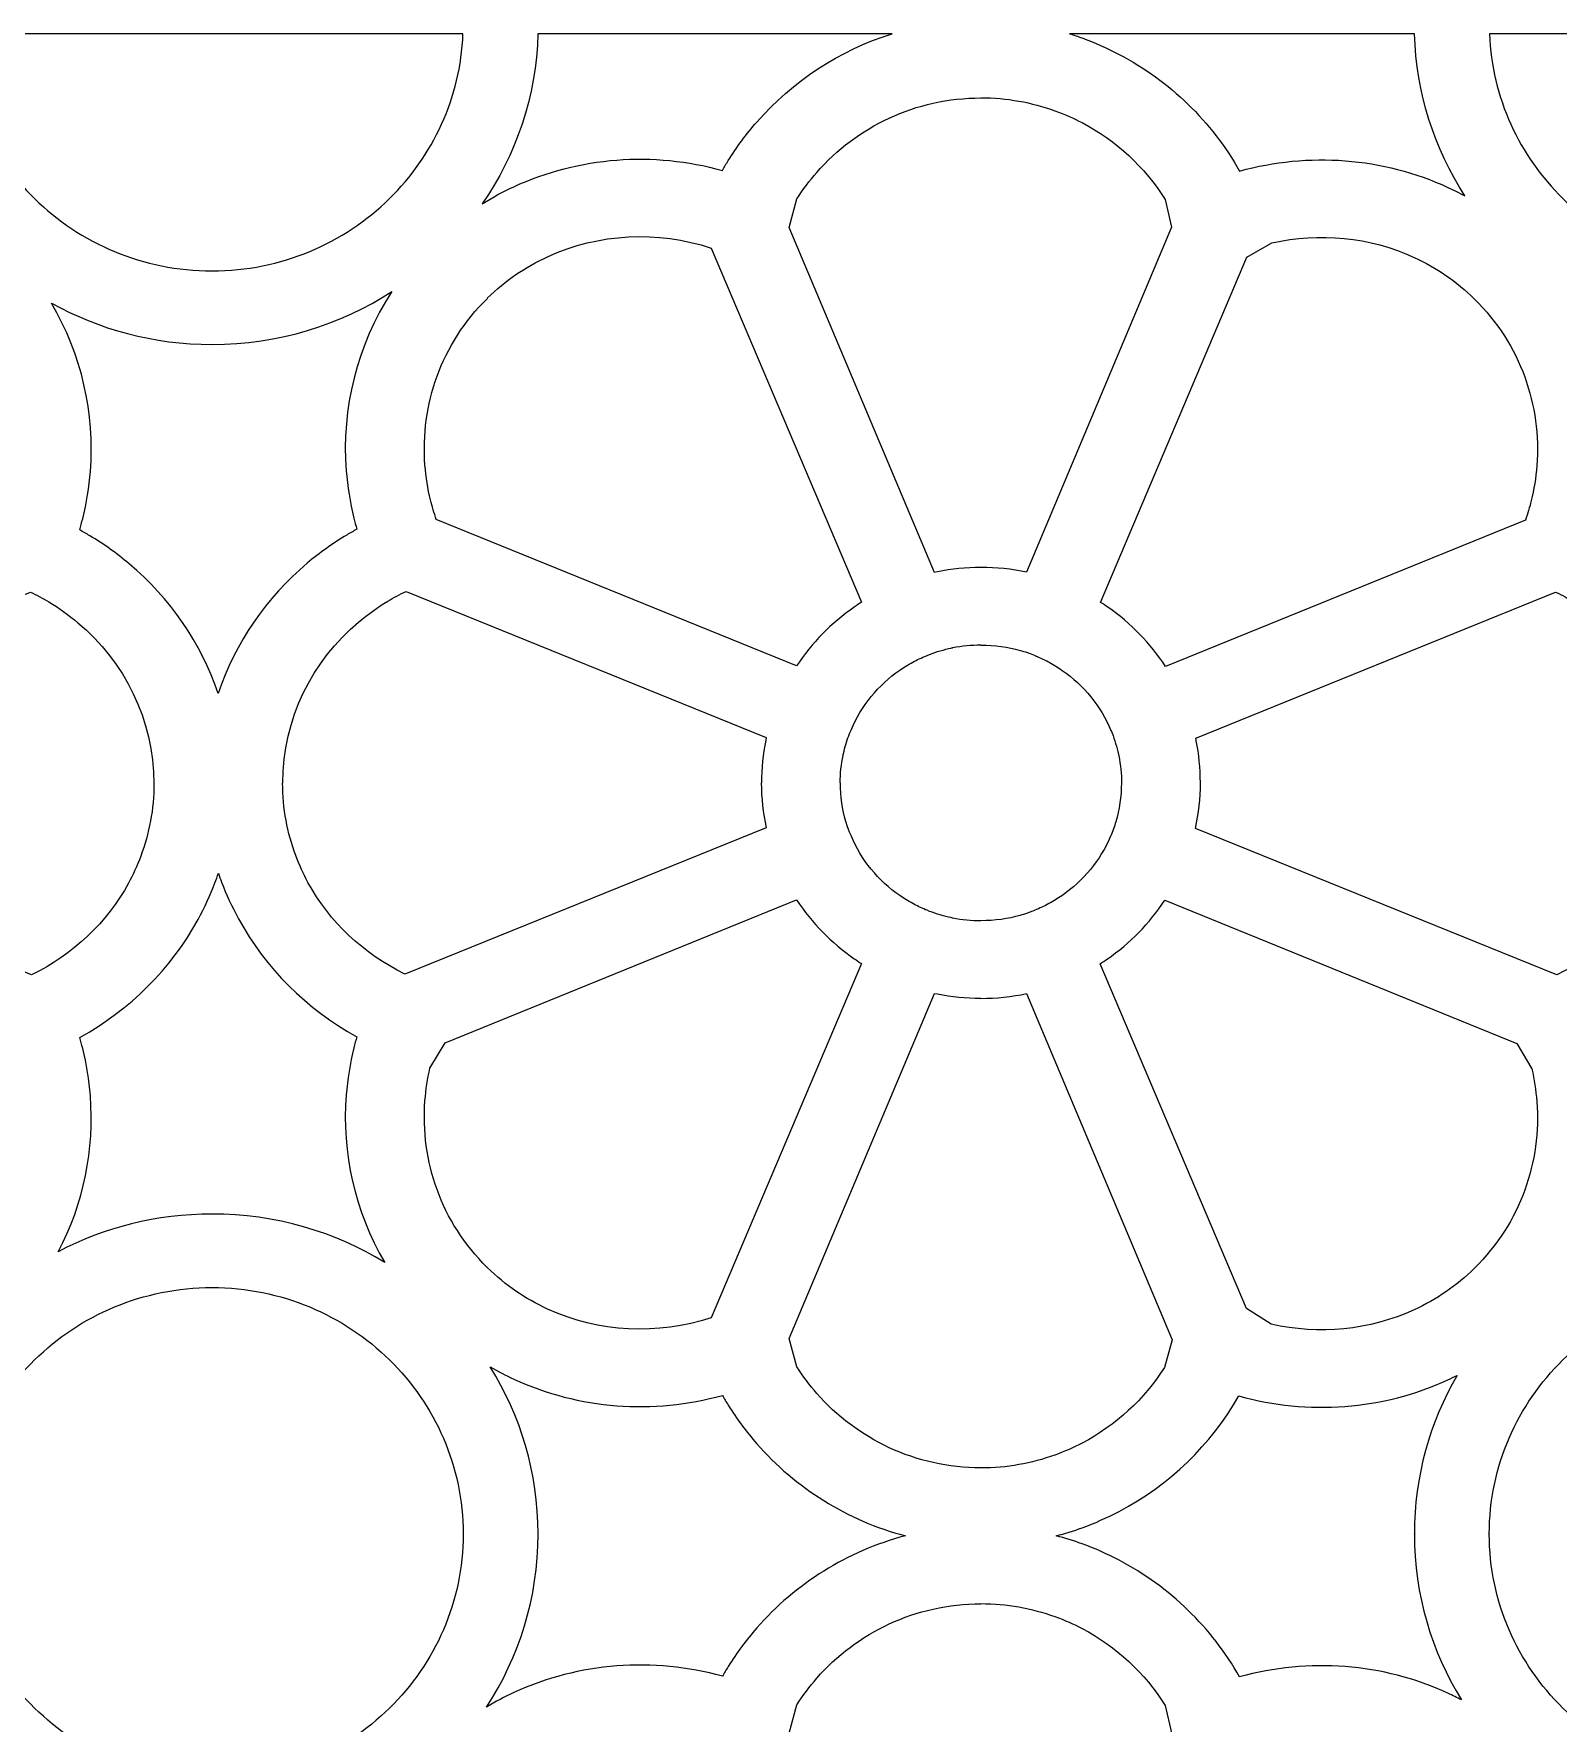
# Model space of a CAD drawing. Header units: millimetres. Extents: x -1200 to 1200, y -590 to 590.
# Drawn here: x -847 to -448, y 147.9 to 590 of the extents above; entities that cross this region are included whole.
import ezdxf

# ---------------------------------------------------------------- set-up
doc = ezdxf.new("R2010")
doc.units = ezdxf.units.MM
doc.header["$MEASUREMENT"] = 0
doc.layers.add('Layer 1', color=7, linetype='Continuous')

msp = doc.modelspace()

# ---------------------------------------------------------------- linework, layer by layer
at = {"layer": 'Layer 1', "color": 250, "lineweight": 20}
for points, knots in [([(-865.9949, 589.9734), (-865.9949, 589.9734), (-734.6438, 589.9734), (-734.6438, 589.9734), (-735.2824, 573.1714), (-742.5096, 557.9916), (-753.874, 546.8417), (-765.7841, 535.1566), (-782.2073, 527.9271), (-800.3162, 527.9267), (-800.3162, 527.9267), (-800.3162, 527.9644), (-800.3162, 527.9644), (-800.3162, 527.9644), (-800.3186, 527.9644), (-800.3186, 527.9644), (-800.3186, 527.9644), (-800.3239, 527.9644), (-800.3239, 527.9644), (-800.3239, 527.9644), (-800.3239, 527.9267), (-800.3239, 527.9267), (-818.4307, 527.9277), (-834.8522, 535.1566), (-846.7613, 546.8404), (-858.1263, 557.9899), (-865.3563, 573.1707), (-865.9949, 589.9734)], [0, 0, 0, 0, 0.11111111, 0.11111111, 0.11111111, 0.22222222, 0.22222222, 0.22222222, 0.33333333, 0.33333333, 0.33333333, 0.44444444, 0.44444444, 0.44444444, 0.55555556, 0.55555556, 0.55555556, 0.66666667, 0.66666667, 0.66666667, 0.77777778, 0.77777778, 0.77777778, 0.88888889, 0.88888889, 0.88888889, 1, 1, 1, 1]), ([(-715.023, 589.9734), (-715.023, 589.9734), (-622.3516, 589.9734), (-622.3516, 589.9734), (-636.2086, 585.6434), (-648.4023, 577.5489), (-657.7329, 566.8897), (-660.4938, 563.7365), (-663.0035, 560.3554), (-665.229, 556.7807), (-665.7543, 555.9368), (-666.2638, 555.0841), (-666.756, 554.2242), (-684.8181, 559.2512), (-704.2767, 557.8435), (-721.3417, 549.9651), (-724.1297, 548.6779), (-726.883, 547.1914), (-729.5873, 545.5086), (-720.8018, 558.2534), (-715.4998, 573.5139), (-715.023, 589.9734)], [0, 0, 0, 0, 0.14285714, 0.14285714, 0.14285714, 0.28571429, 0.28571429, 0.28571429, 0.42857143, 0.42857143, 0.42857143, 0.57142857, 0.57142857, 0.57142857, 0.71428571, 0.71428571, 0.71428571, 0.85714286, 0.85714286, 0.85714286, 1, 1, 1, 1]), ([(-575.8699, 589.9734), (-575.8699, 589.9734), (-485.6137, 589.9734), (-485.6137, 589.9734), (-485.1617, 574.3799), (-480.3766, 559.8623), (-472.4033, 547.5404), (-473.8758, 548.3439), (-475.3613, 549.0915), (-476.8554, 549.7814), (-493.8998, 557.6508), (-513.3354, 559.064), (-531.38, 554.0576), (-538.7077, 566.994), (-549.6748, 577.6272), (-562.903, 584.5762), (-566.1259, 586.2696), (-569.3765, 587.7133), (-572.6298, 588.887), (-573.6981, 589.2723), (-574.7789, 589.6343), (-575.8699, 589.9734)], [0, 0, 0, 0, 0.14285714, 0.14285714, 0.14285714, 0.28571429, 0.28571429, 0.28571429, 0.42857143, 0.42857143, 0.42857143, 0.57142857, 0.57142857, 0.57142857, 0.71428571, 0.71428571, 0.71428571, 0.85714286, 0.85714286, 0.85714286, 1, 1, 1, 1]), ([(-465.9936, 589.9734), (-465.9936, 589.9734), (-334.6425, 589.9734), (-334.6425, 589.9734), (-335.2811, 573.1714), (-342.5083, 557.9916), (-353.8726, 546.8417), (-365.7828, 535.1566), (-382.2061, 527.9271), (-400.3149, 527.9267), (-400.3149, 527.9267), (-400.3149, 527.9644), (-400.3149, 527.9644), (-400.3149, 527.9644), (-400.3174, 527.9644), (-400.3174, 527.9644), (-400.3174, 527.9644), (-400.3226, 527.9644), (-400.3226, 527.9644), (-400.3226, 527.9644), (-400.3226, 527.9267), (-400.3226, 527.9267), (-418.4293, 527.9277), (-434.8508, 535.1566), (-446.76, 546.8404), (-458.125, 557.9899), (-465.3551, 573.1707), (-465.9936, 589.9734)], [0, 0, 0, 0, 0.11111111, 0.11111111, 0.11111111, 0.22222222, 0.22222222, 0.22222222, 0.33333333, 0.33333333, 0.33333333, 0.44444444, 0.44444444, 0.44444444, 0.55555556, 0.55555556, 0.55555556, 0.66666667, 0.66666667, 0.66666667, 0.77777778, 0.77777778, 0.77777778, 0.88888889, 0.88888889, 0.88888889, 1, 1, 1, 1]), ([(-549.1739, 539.3969), (-549.1739, 539.3969), (-550.855, 546.6145), (-550.855, 546.6145), (-556.201, 555.0848), (-563.7117, 562.0475), (-572.6089, 566.7213), (-574.7995, 567.8721), (-577.183, 568.9164), (-579.7475, 569.8416), (-585.828, 572.0343), (-592.3433, 573.2313), (-599.0879, 573.2316), (-599.0879, 573.2316), (-599.0879, 573.1919), (-599.0879, 573.1919), (-599.0879, 573.1919), (-599.0942, 573.1919), (-599.0942, 573.1919), (-616.231, 573.1919), (-631.5958, 565.6496), (-642.0414, 553.7168), (-643.9488, 551.5381), (-645.6944, 549.213), (-647.2573, 546.7637), (-647.2573, 546.7637), (-649.2847, 539.3042), (-649.2847, 539.3042), (-649.2847, 539.3042), (-611.2115, 449.0599), (-611.2115, 449.0599), (-611.2115, 449.0599), (-610.4676, 449.2074), (-610.4676, 449.2074), (-606.7933, 449.9338), (-602.9951, 450.3164), (-599.1099, 450.3174), (-599.1099, 450.3174), (-599.1099, 450.3567), (-599.1099, 450.3567), (-599.1099, 450.3567), (-599.0987, 450.3567), (-599.0987, 450.3567), (-595.0415, 450.3567), (-591.0355, 449.9205), (-587.1286, 449.0958), (-587.1286, 449.0958), (-549.1739, 539.3969), (-549.1739, 539.3969)], [0, 0, 0, 0, 0.0625, 0.0625, 0.0625, 0.125, 0.125, 0.125, 0.1875, 0.1875, 0.1875, 0.25, 0.25, 0.25, 0.3125, 0.3125, 0.3125, 0.375, 0.375, 0.375, 0.4375, 0.4375, 0.4375, 0.5, 0.5, 0.5, 0.5625, 0.5625, 0.5625, 0.625, 0.625, 0.625, 0.6875, 0.6875, 0.6875, 0.75, 0.75, 0.75, 0.8125, 0.8125, 0.8125, 0.875, 0.875, 0.875, 0.9375, 0.9375, 0.9375, 1, 1, 1, 1]), ([(-741.6311, 462.8973), (-741.6311, 462.8973), (-647.3501, 424.5537), (-647.3501, 424.5537), (-643.3647, 430.5754), (-638.2238, 435.8172), (-632.2308, 439.9788), (-631.6066, 440.4127), (-630.9871, 440.8274), (-630.3687, 441.225), (-630.3687, 441.225), (-669.6672, 533.8995), (-669.6672, 533.8995), (-683.7202, 538.5572), (-699.1407, 537.813), (-712.5255, 531.6339), (-715.4489, 530.2837), (-718.2202, 528.7206), (-720.7994, 526.9478), (-723.381, 525.1732), (-725.8865, 523.1116), (-728.2854, 520.7611), (-728.2854, 520.7611), (-728.2651, 520.7413), (-728.2651, 520.7413), (-728.2651, 520.7413), (-728.2749, 520.732), (-728.2749, 520.732), (-740.3814, 508.855), (-745.8038, 492.8513), (-744.5897, 477.1408), (-744.3466, 473.9928), (-743.8649, 470.9395), (-743.1457, 468.0187), (-742.7203, 466.2886), (-742.2159, 464.5791), (-741.6311, 462.8973)], [0, 0, 0, 0, 0.08333333, 0.08333333, 0.08333333, 0.16666667, 0.16666667, 0.16666667, 0.25, 0.25, 0.25, 0.33333333, 0.33333333, 0.33333333, 0.41666667, 0.41666667, 0.41666667, 0.5, 0.5, 0.5, 0.58333333, 0.58333333, 0.58333333, 0.66666667, 0.66666667, 0.66666667, 0.75, 0.75, 0.75, 0.83333333, 0.83333333, 0.83333333, 0.91666667, 0.91666667, 0.91666667, 1, 1, 1, 1]), ([(-550.7584, 424.4062), (-550.7584, 424.4062), (-456.5685, 462.7122), (-456.5685, 462.7122), (-455.9836, 464.394), (-455.4772, 466.1045), (-455.0513, 467.8349), (-454.3321, 470.7558), (-453.8505, 473.8087), (-453.6074, 476.9571), (-452.3933, 492.6675), (-457.8156, 508.6713), (-469.9222, 520.5483), (-469.9222, 520.5483), (-469.932, 520.5575), (-469.932, 520.5575), (-469.932, 520.5575), (-469.9117, 520.5774), (-469.9117, 520.5774), (-472.3105, 522.9281), (-474.8158, 524.9898), (-477.3977, 526.764), (-479.9765, 528.5372), (-482.7482, 530.1002), (-485.6716, 531.4498), (-497.3163, 536.8261), (-510.5037, 538.0877), (-522.99, 535.2576), (-522.99, 535.2576), (-529.4576, 531.5264), (-529.4576, 531.5264), (-529.4576, 531.5264), (-567.7603, 441.2007), (-567.7603, 441.2007), (-567.1091, 440.7846), (-566.4695, 440.3593), (-565.8445, 439.923), (-559.8659, 435.7525), (-554.7365, 430.4792), (-550.7584, 424.4062)], [0, 0, 0, 0, 0.07692308, 0.07692308, 0.07692308, 0.15384615, 0.15384615, 0.15384615, 0.23076923, 0.23076923, 0.23076923, 0.30769231, 0.30769231, 0.30769231, 0.38461538, 0.38461538, 0.38461538, 0.46153846, 0.46153846, 0.46153846, 0.53846154, 0.53846154, 0.53846154, 0.61538462, 0.61538462, 0.61538462, 0.69230769, 0.69230769, 0.69230769, 0.76923077, 0.76923077, 0.76923077, 0.84615385, 0.84615385, 0.84615385, 0.92307692, 0.92307692, 0.92307692, 1, 1, 1, 1]), ([(-842.3786, 519.5211), (-834.3914, 506.0533), (-830.9958, 490.6456), (-832.1697, 475.4491), (-832.4843, 471.3796), (-833.1547, 467.2392), (-834.1801, 463.0732), (-834.42, 462.0983), (-834.6809, 461.1248), (-834.9613, 460.1551), (-834.0667, 459.6634), (-833.1791, 459.1552), (-832.3013, 458.6293), (-828.6576, 456.4458), (-825.2115, 453.9835), (-821.9975, 451.2751), (-811.3391, 442.294), (-803.1942, 430.6079), (-798.7223, 417.331), (-794.2637, 430.6832), (-786.0951, 442.436), (-775.3875, 451.4586), (-772.1732, 454.1672), (-768.7274, 456.6296), (-765.0838, 458.8127), (-764.2059, 459.3386), (-763.3197, 459.8464), (-762.4251, 460.3381), (-762.7055, 461.3085), (-762.9654, 462.282), (-763.2053, 463.2572), (-764.2307, 467.4233), (-764.901, 471.5633), (-765.2156, 475.6329), (-766.4729, 491.9076), (-762.4882, 508.4246), (-753.2364, 522.5412), (-766.7216, 513.7872), (-782.9052, 508.6884), (-800.3162, 508.688), (-800.3162, 508.688), (-800.3162, 508.6504), (-800.3162, 508.6504), (-800.3162, 508.6504), (-800.3186, 508.6504), (-800.3186, 508.6504), (-800.3186, 508.6504), (-800.3239, 508.6504), (-800.3239, 508.6504), (-800.3239, 508.6504), (-800.3239, 508.688), (-800.3239, 508.688), (-815.623, 508.6891), (-829.9728, 512.6262), (-842.3786, 519.5211)], [0, 0, 0, 0, 0.05555556, 0.05555556, 0.05555556, 0.11111111, 0.11111111, 0.11111111, 0.16666667, 0.16666667, 0.16666667, 0.22222222, 0.22222222, 0.22222222, 0.27777778, 0.27777778, 0.27777778, 0.33333333, 0.33333333, 0.33333333, 0.38888889, 0.38888889, 0.38888889, 0.44444444, 0.44444444, 0.44444444, 0.5, 0.5, 0.5, 0.55555556, 0.55555556, 0.55555556, 0.61111111, 0.61111111, 0.61111111, 0.66666667, 0.66666667, 0.66666667, 0.72222222, 0.72222222, 0.72222222, 0.77777778, 0.77777778, 0.77777778, 0.83333333, 0.83333333, 0.83333333, 0.88888889, 0.88888889, 0.88888889, 0.94444444, 0.94444444, 0.94444444, 1, 1, 1, 1]), ([(-847.8606, 443.9022), (-847.8606, 443.9022), (-942.0666, 405.6452), (-942.0666, 405.6452), (-941.9903, 405.316), (-941.9414, 405.1063), (-941.9229, 405.0142), (-941.9229, 405.0142), (-941.9229, 404.9745), (-941.9229, 404.9745), (-941.2236, 401.5274), (-940.8553, 397.8531), (-940.8543, 393.981), (-940.8543, 393.981), (-940.8142, 393.981), (-940.8142, 393.981), (-940.8142, 393.981), (-940.8142, 393.9701), (-940.8142, 393.9701), (-940.8142, 389.9091), (-941.2697, 385.9141), (-942.1315, 382.0342), (-942.1315, 382.0342), (-847.5345, 343.7621), (-847.5345, 343.7621), (-836.6957, 349.017), (-827.8021, 357.439), (-822.1694, 367.7595), (-820.9969, 369.9087), (-819.9321, 372.2471), (-818.9894, 374.7632), (-816.7537, 380.7284), (-815.5341, 387.121), (-815.5338, 393.7384), (-815.5338, 393.7384), (-815.5739, 393.7384), (-815.5739, 393.7384), (-815.5739, 393.7384), (-815.5739, 393.7442), (-815.5739, 393.7442), (-815.5739, 410.5572), (-823.2622, 425.6315), (-835.4245, 435.8798), (-837.807, 437.8877), (-840.3603, 439.7122), (-843.0591, 441.3294), (-844.5964, 442.2508), (-846.1994, 443.1087), (-847.8606, 443.9022)], [0, 0, 0, 0, 0.0625, 0.0625, 0.0625, 0.125, 0.125, 0.125, 0.1875, 0.1875, 0.1875, 0.25, 0.25, 0.25, 0.3125, 0.3125, 0.3125, 0.375, 0.375, 0.375, 0.4375, 0.4375, 0.4375, 0.5, 0.5, 0.5, 0.5625, 0.5625, 0.5625, 0.625, 0.625, 0.625, 0.6875, 0.6875, 0.6875, 0.75, 0.75, 0.75, 0.8125, 0.8125, 0.8125, 0.875, 0.875, 0.875, 0.9375, 0.9375, 0.9375, 1, 1, 1, 1]), ([(-655.2602, 405.8046), (-655.2602, 405.8046), (-749.5255, 444.086), (-749.5255, 444.086), (-751.187, 443.2925), (-752.7882, 442.4343), (-754.3259, 441.5131), (-757.0247, 439.8956), (-759.5785, 438.0712), (-761.9605, 436.0632), (-774.1232, 425.815), (-781.8115, 410.741), (-781.8115, 393.9283), (-781.8115, 393.9283), (-781.8115, 393.9218), (-781.8115, 393.9218), (-781.8115, 393.9218), (-781.8516, 393.9218), (-781.8516, 393.9218), (-781.8512, 387.3051), (-780.6316, 380.9122), (-778.396, 374.9473), (-777.4533, 372.4309), (-776.3885, 370.0928), (-775.2159, 367.9436), (-769.5836, 357.6227), (-760.6907, 349.2003), (-749.8512, 343.9452), (-749.8512, 343.9452), (-655.2828, 382.2053), (-655.2828, 382.2053), (-656.1265, 386.0442), (-656.5712, 389.9823), (-656.5712, 393.9701), (-656.5712, 393.9701), (-656.5712, 393.981), (-656.5712, 393.981), (-656.5712, 393.981), (-656.5311, 393.981), (-656.5311, 393.981), (-656.53, 397.7819), (-656.1419, 401.5011), (-655.4045, 405.0995), (-655.4045, 405.0995), (-655.2602, 405.8046), (-655.2602, 405.8046)], [0, 0, 0, 0, 0.06666667, 0.06666667, 0.06666667, 0.13333333, 0.13333333, 0.13333333, 0.2, 0.2, 0.2, 0.26666667, 0.26666667, 0.26666667, 0.33333333, 0.33333333, 0.33333333, 0.4, 0.4, 0.4, 0.46666667, 0.46666667, 0.46666667, 0.53333333, 0.53333333, 0.53333333, 0.6, 0.6, 0.6, 0.66666667, 0.66666667, 0.66666667, 0.73333333, 0.73333333, 0.73333333, 0.8, 0.8, 0.8, 0.86666667, 0.86666667, 0.86666667, 0.93333333, 0.93333333, 0.93333333, 1, 1, 1, 1]), ([(-448.6723, 443.9022), (-448.6723, 443.9022), (-542.8783, 405.6452), (-542.8783, 405.6452), (-542.8019, 405.316), (-542.7531, 405.1063), (-542.7346, 405.0142), (-542.7346, 405.0142), (-542.7346, 404.9745), (-542.7346, 404.9745), (-542.0354, 401.5274), (-541.667, 397.8531), (-541.666, 393.981), (-541.666, 393.981), (-541.6259, 393.981), (-541.6259, 393.981), (-541.6259, 393.981), (-541.6259, 393.9701), (-541.6259, 393.9701), (-541.6259, 389.9091), (-542.0814, 385.9141), (-542.9432, 382.0342), (-542.9432, 382.0342), (-448.3462, 343.7621), (-448.3462, 343.7621), (-437.5075, 349.017), (-428.6138, 357.439), (-422.9812, 367.7595), (-421.8086, 369.9087), (-420.7438, 372.2471), (-419.8011, 374.7632), (-417.5655, 380.7284), (-416.3458, 387.121), (-416.3455, 393.7384), (-416.3455, 393.7384), (-416.3856, 393.7384), (-416.3856, 393.7384), (-416.3856, 393.7384), (-416.3856, 393.7442), (-416.3856, 393.7442), (-416.3856, 410.5572), (-424.0738, 425.6315), (-436.2362, 435.8798), (-438.6186, 437.8877), (-441.172, 439.7122), (-443.8708, 441.3294), (-445.4081, 442.2508), (-447.0111, 443.1087), (-448.6723, 443.9022)], [0, 0, 0, 0, 0.0625, 0.0625, 0.0625, 0.125, 0.125, 0.125, 0.1875, 0.1875, 0.1875, 0.25, 0.25, 0.25, 0.3125, 0.3125, 0.3125, 0.375, 0.375, 0.375, 0.4375, 0.4375, 0.4375, 0.5, 0.5, 0.5, 0.5625, 0.5625, 0.5625, 0.625, 0.625, 0.625, 0.6875, 0.6875, 0.6875, 0.75, 0.75, 0.75, 0.8125, 0.8125, 0.8125, 0.875, 0.875, 0.875, 0.9375, 0.9375, 0.9375, 1, 1, 1, 1]), ([(-633.8268, 382.0089), (-633.7159, 381.6981), (-633.6026, 381.3936), (-633.4871, 381.0959), (-633.4871, 381.0959), (-633.0944, 380.1669), (-633.0944, 380.1669), (-630.4008, 373.7941), (-625.9439, 368.3586), (-620.3402, 364.467), (-619.3316, 363.7666), (-618.1827, 363.0648), (-616.8996, 362.3664), (-615.8962, 361.8203), (-614.793, 361.2919), (-613.5918, 360.7889), (-613.5918, 360.7889), (-613.5539, 360.7736), (-613.5539, 360.7736), (-613.5539, 360.7736), (-613.512, 360.7564), (-613.512, 360.7564), (-613.512, 360.7564), (-613.1918, 360.626), (-613.1918, 360.626), (-611.397, 359.8948), (-609.5165, 359.2967), (-607.5658, 358.8467), (-606.6022, 358.6243), (-606.6248, 358.612), (-606.4232, 358.5723), (-604.0628, 358.1056), (-601.6165, 357.8596), (-599.1099, 357.8592), (-599.1099, 357.8592), (-599.1099, 357.8989), (-599.1099, 357.8989), (-599.1099, 357.8989), (-599.0987, 357.8989), (-599.0987, 357.8989), (-595.4391, 357.8989), (-591.9897, 358.3865), (-588.8089, 359.2936), (-588.2488, 359.4534), (-587.62, 359.6536), (-586.9242, 359.8924), (-586.4199, 360.0659), (-585.9343, 360.2442), (-585.4663, 360.4262), (-585.4663, 360.4262), (-585.0736, 360.5915), (-585.0736, 360.5915), (-585.0736, 360.5915), (-585.0683, 360.5936), (-585.0683, 360.5936), (-585.0683, 360.5936), (-584.9878, 360.6332), (-584.9878, 360.6332), (-583.7441, 361.1407), (-582.5227, 361.7203), (-581.331, 362.3661), (-580.1646, 362.9977), (-579.0312, 363.695), (-577.9367, 364.4516), (-572.3121, 368.3402), (-567.852, 373.726), (-565.1679, 380.0098), (-565.1679, 380.0098), (-565.1302, 380.0974), (-565.1302, 380.0974), (-565.1302, 380.0974), (-565.1313, 380.0978), (-565.1313, 380.0978), (-564.8767, 380.6972), (-564.6385, 381.3022), (-564.4191, 381.9103), (-564.1634, 382.6183), (-563.9534, 383.2438), (-563.7927, 383.781), (-562.843, 386.9516), (-562.3324, 390.3686), (-562.3324, 393.9701), (-562.3324, 393.9701), (-562.3324, 393.981), (-562.3324, 393.981), (-562.3324, 393.981), (-562.2919, 393.981), (-562.2919, 393.981), (-562.2922, 396.29), (-562.5469, 398.6565), (-563.0299, 401.048), (-563.0299, 401.048), (-563.0373, 401.0463), (-563.0373, 401.0463), (-563.0373, 401.0463), (-563.2685, 402.1906), (-563.2685, 402.1906), (-563.7212, 404.1026), (-564.3127, 405.9217), (-565.028, 407.6343), (-565.028, 407.6343), (-565.0552, 407.7), (-565.0552, 407.7), (-567.7181, 414.0426), (-572.1785, 419.4843), (-577.8157, 423.4173), (-578.9349, 424.1982), (-580.0726, 424.9061), (-581.2218, 425.534), (-582.244, 426.0925), (-583.4689, 426.6673), (-584.8947, 427.2538), (-584.8947, 427.2538), (-584.8856, 427.2744), (-584.8856, 427.2744), (-584.8856, 427.2744), (-586.2117, 427.7945), (-586.2117, 427.7945), (-586.4453, 427.88), (-586.6821, 427.9649), (-586.9238, 428.048), (-587.6196, 428.2869), (-588.2485, 428.4871), (-588.8086, 428.6468), (-591.9897, 429.554), (-595.4391, 430.0415), (-599.0987, 430.0415), (-599.0987, 430.0415), (-599.1099, 430.0415), (-599.1099, 430.0415), (-599.1099, 430.0415), (-599.1099, 430.0813), (-599.1099, 430.0813), (-601.6162, 430.0809), (-604.0621, 429.8349), (-606.4232, 429.3678), (-606.6409, 429.325), (-606.5952, 429.3175), (-607.5658, 429.0937), (-609.5161, 428.6441), (-611.397, 428.0453), (-613.1922, 427.3141), (-613.1922, 427.3141), (-613.3575, 427.2466), (-613.3575, 427.2466), (-614.65, 426.7142), (-615.8316, 426.1551), (-616.9003, 425.5738), (-618.183, 424.8757), (-619.3319, 424.1735), (-620.3406, 423.4731), (-625.9439, 419.5815), (-630.4005, 414.1463), (-633.0944, 407.7732), (-633.0944, 407.7732), (-633.4752, 406.8726), (-633.4752, 406.8726), (-634.0375, 405.4194), (-634.516, 403.8765), (-634.9052, 402.2491), (-635.1347, 401.29), (-635.1413, 401.3355), (-635.1832, 401.1319), (-635.6554, 398.8252), (-635.9048, 396.4334), (-635.9052, 393.981), (-635.9052, 393.981), (-635.8647, 393.981), (-635.8647, 393.981), (-635.8647, 393.981), (-635.8647, 393.9701), (-635.8647, 393.9701), (-635.8647, 390.3758), (-635.3659, 386.9865), (-634.4386, 383.8604), (-634.2757, 383.3108), (-634.0706, 382.6915), (-633.8268, 382.0089)], [0, 0, 0, 0, 0.01694915, 0.01694915, 0.01694915, 0.03389831, 0.03389831, 0.03389831, 0.05084746, 0.05084746, 0.05084746, 0.06779661, 0.06779661, 0.06779661, 0.08474576, 0.08474576, 0.08474576, 0.10169492, 0.10169492, 0.10169492, 0.11864407, 0.11864407, 0.11864407, 0.13559322, 0.13559322, 0.13559322, 0.15254237, 0.15254237, 0.15254237, 0.16949153, 0.16949153, 0.16949153, 0.18644068, 0.18644068, 0.18644068, 0.20338983, 0.20338983, 0.20338983, 0.22033898, 0.22033898, 0.22033898, 0.23728814, 0.23728814, 0.23728814, 0.25423729, 0.25423729, 0.25423729, 0.27118644, 0.27118644, 0.27118644, 0.28813559, 0.28813559, 0.28813559, 0.30508475, 0.30508475, 0.30508475, 0.3220339, 0.3220339, 0.3220339, 0.33898305, 0.33898305, 0.33898305, 0.3559322, 0.3559322, 0.3559322, 0.37288136, 0.37288136, 0.37288136, 0.38983051, 0.38983051, 0.38983051, 0.40677966, 0.40677966, 0.40677966, 0.42372881, 0.42372881, 0.42372881, 0.44067797, 0.44067797, 0.44067797, 0.45762712, 0.45762712, 0.45762712, 0.47457627, 0.47457627, 0.47457627, 0.49152542, 0.49152542, 0.49152542, 0.50847458, 0.50847458, 0.50847458, 0.52542373, 0.52542373, 0.52542373, 0.54237288, 0.54237288, 0.54237288, 0.55932203, 0.55932203, 0.55932203, 0.57627119, 0.57627119, 0.57627119, 0.59322034, 0.59322034, 0.59322034, 0.61016949, 0.61016949, 0.61016949, 0.62711864, 0.62711864, 0.62711864, 0.6440678, 0.6440678, 0.6440678, 0.66101695, 0.66101695, 0.66101695, 0.6779661, 0.6779661, 0.6779661, 0.69491525, 0.69491525, 0.69491525, 0.71186441, 0.71186441, 0.71186441, 0.72881356, 0.72881356, 0.72881356, 0.74576271, 0.74576271, 0.74576271, 0.76271186, 0.76271186, 0.76271186, 0.77966102, 0.77966102, 0.77966102, 0.79661017, 0.79661017, 0.79661017, 0.81355932, 0.81355932, 0.81355932, 0.83050847, 0.83050847, 0.83050847, 0.84745763, 0.84745763, 0.84745763, 0.86440678, 0.86440678, 0.86440678, 0.88135593, 0.88135593, 0.88135593, 0.89830508, 0.89830508, 0.89830508, 0.91525424, 0.91525424, 0.91525424, 0.93220339, 0.93220339, 0.93220339, 0.94915254, 0.94915254, 0.94915254, 0.96610169, 0.96610169, 0.96610169, 0.98305085, 0.98305085, 0.98305085, 1, 1, 1, 1]), ([(-798.6609, 370.3682), (-798.9504, 369.4977), (-799.2566, 368.6355), (-799.5772, 367.78), (-800.7735, 364.5881), (-802.2449, 361.3991), (-803.9709, 358.237), (-811.0304, 345.3005), (-821.8217, 334.5667), (-834.9505, 327.3775), (-834.6743, 326.4204), (-834.4165, 325.4613), (-834.1801, 324.4994), (-833.1547, 320.3334), (-832.4843, 316.1934), (-832.1697, 312.1235), (-831.0893, 298.1383), (-833.8784, 283.9728), (-840.5552, 271.3063), (-828.5743, 277.5904), (-814.8774, 281.1563), (-800.3211, 281.1566), (-800.3211, 281.1566), (-800.3211, 281.1943), (-800.3211, 281.1943), (-800.3211, 281.1943), (-800.3186, 281.1943), (-800.3186, 281.1943), (-800.3186, 281.1943), (-800.3134, 281.1943), (-800.3134, 281.1943), (-800.3134, 281.1943), (-800.3134, 281.1566), (-800.3134, 281.1566), (-783.7126, 281.1556), (-768.2272, 276.5187), (-755.1337, 268.4994), (-763.027, 281.9132), (-766.3805, 297.2199), (-765.2156, 312.3063), (-764.9017, 316.3754), (-764.2311, 320.5155), (-763.206, 324.6822), (-762.9695, 325.6447), (-762.7138, 326.6038), (-762.4376, 327.5616), (-775.5654, 334.7512), (-786.3549, 345.4846), (-793.4144, 358.4204), (-795.1405, 361.5831), (-796.6119, 364.7719), (-797.8082, 367.9641), (-798.106, 368.7593), (-798.39, 369.5604), (-798.6609, 370.3682)], [0, 0, 0, 0, 0.05555556, 0.05555556, 0.05555556, 0.11111111, 0.11111111, 0.11111111, 0.16666667, 0.16666667, 0.16666667, 0.22222222, 0.22222222, 0.22222222, 0.27777778, 0.27777778, 0.27777778, 0.33333333, 0.33333333, 0.33333333, 0.38888889, 0.38888889, 0.38888889, 0.44444444, 0.44444444, 0.44444444, 0.5, 0.5, 0.5, 0.55555556, 0.55555556, 0.55555556, 0.61111111, 0.61111111, 0.61111111, 0.66666667, 0.66666667, 0.66666667, 0.72222222, 0.72222222, 0.72222222, 0.77777778, 0.77777778, 0.77777778, 0.83333333, 0.83333333, 0.83333333, 0.88888889, 0.88888889, 0.88888889, 0.94444444, 0.94444444, 0.94444444, 1, 1, 1, 1]), ([(-739.3431, 325.9736), (-739.3431, 325.9736), (-743.2912, 319.3192), (-743.2912, 319.3192), (-743.9301, 316.5811), (-744.363, 313.7318), (-744.5897, 310.7979), (-745.8048, 295.0645), (-740.3974, 279.0601), (-728.315, 267.2087), (-728.315, 267.2087), (-728.2749, 267.2087), (-728.2749, 267.2087), (-728.2749, 267.2087), (-728.2651, 267.1991), (-728.2651, 267.1991), (-728.2651, 267.1991), (-728.2854, 267.1793), (-728.2854, 267.1793), (-725.8861, 264.8285), (-723.381, 262.7662), (-720.7994, 260.992), (-718.2199, 259.2185), (-715.4489, 257.6551), (-712.5258, 256.3059), (-699.1407, 250.1258), (-683.7191, 249.3822), (-669.6658, 254.0407), (-669.6658, 254.0407), (-630.3687, 346.7134), (-630.3687, 346.7134), (-630.9868, 347.111), (-631.6066, 347.5274), (-632.2305, 347.9613), (-638.2241, 352.1233), (-643.3657, 357.3634), (-647.3511, 363.3857), (-647.3511, 363.3857), (-739.3431, 325.9736), (-739.3431, 325.9736)], [0, 0, 0, 0, 0.07692308, 0.07692308, 0.07692308, 0.15384615, 0.15384615, 0.15384615, 0.23076923, 0.23076923, 0.23076923, 0.30769231, 0.30769231, 0.30769231, 0.38461538, 0.38461538, 0.38461538, 0.46153846, 0.46153846, 0.46153846, 0.53846154, 0.53846154, 0.53846154, 0.61538462, 0.61538462, 0.61538462, 0.69230769, 0.69230769, 0.69230769, 0.76923077, 0.76923077, 0.76923077, 0.84615385, 0.84615385, 0.84615385, 0.92307692, 0.92307692, 0.92307692, 1, 1, 1, 1]), ([(-458.8536, 325.7898), (-458.8536, 325.7898), (-550.9377, 363.2396), (-550.9377, 363.2396), (-554.9381, 357.218), (-560.0737, 351.9953), (-566.0465, 347.8659), (-566.6474, 347.4501), (-567.2588, 347.0446), (-567.8782, 346.6504), (-567.8782, 346.6504), (-529.6132, 256.4137), (-529.6132, 256.4137), (-529.6132, 256.4137), (-523.1296, 252.3441), (-523.1296, 252.3441), (-510.6024, 249.4736), (-497.3596, 250.7263), (-485.6716, 256.1228), (-482.7482, 257.4724), (-479.9765, 259.0355), (-477.3977, 260.8086), (-474.8158, 262.5828), (-472.3105, 264.6444), (-469.9117, 266.9952), (-469.9117, 266.9952), (-469.932, 267.0151), (-469.932, 267.0151), (-469.932, 267.0151), (-469.9222, 267.0243), (-469.9222, 267.0243), (-457.8156, 278.9013), (-452.3933, 294.9047), (-453.6074, 310.6155), (-453.8341, 313.5483), (-454.268, 316.3977), (-454.9073, 319.1348), (-454.9073, 319.1348), (-458.8536, 325.7898), (-458.8536, 325.7898)], [0, 0, 0, 0, 0.07692308, 0.07692308, 0.07692308, 0.15384615, 0.15384615, 0.15384615, 0.23076923, 0.23076923, 0.23076923, 0.30769231, 0.30769231, 0.30769231, 0.38461538, 0.38461538, 0.38461538, 0.46153846, 0.46153846, 0.46153846, 0.53846154, 0.53846154, 0.53846154, 0.61538462, 0.61538462, 0.61538462, 0.69230769, 0.69230769, 0.69230769, 0.76923077, 0.76923077, 0.76923077, 0.84615385, 0.84615385, 0.84615385, 0.92307692, 0.92307692, 0.92307692, 1, 1, 1, 1]), ([(-551.0395, 241.0344), (-551.0395, 241.0344), (-549.0617, 248.2752), (-549.0617, 248.2752), (-549.0617, 248.2752), (-587.1286, 338.8436), (-587.1286, 338.8436), (-591.0355, 338.0183), (-595.0411, 337.5837), (-599.0987, 337.5837), (-599.0987, 337.5837), (-599.1099, 337.5837), (-599.1099, 337.5837), (-599.1099, 337.5837), (-599.1099, 337.623), (-599.1099, 337.623), (-602.9948, 337.6241), (-606.7933, 338.0066), (-610.4676, 338.7328), (-610.4676, 338.7328), (-611.2111, 338.8802), (-611.2111, 338.8802), (-611.2111, 338.8802), (-649.3164, 248.562), (-649.3164, 248.562), (-649.3164, 248.562), (-647.258, 241.1764), (-647.258, 241.1764), (-645.6947, 238.7268), (-643.9492, 236.4023), (-642.0414, 234.2233), (-631.5958, 222.2905), (-616.231, 214.7482), (-599.0942, 214.7482), (-599.0942, 214.7482), (-599.0879, 214.7482), (-599.0879, 214.7482), (-599.0879, 214.7482), (-599.0879, 214.7085), (-599.0879, 214.7085), (-592.3433, 214.7089), (-585.828, 215.9058), (-579.7475, 218.0985), (-577.183, 219.0237), (-574.7999, 220.0677), (-572.6089, 221.2188), (-563.814, 225.8386), (-556.3733, 232.6955), (-551.0395, 241.0344)], [0, 0, 0, 0, 0.0625, 0.0625, 0.0625, 0.125, 0.125, 0.125, 0.1875, 0.1875, 0.1875, 0.25, 0.25, 0.25, 0.3125, 0.3125, 0.3125, 0.375, 0.375, 0.375, 0.4375, 0.4375, 0.4375, 0.5, 0.5, 0.5, 0.5625, 0.5625, 0.5625, 0.625, 0.625, 0.625, 0.6875, 0.6875, 0.6875, 0.75, 0.75, 0.75, 0.8125, 0.8125, 0.8125, 0.875, 0.875, 0.875, 0.9375, 0.9375, 0.9375, 1, 1, 1, 1]), ([(-734.6347, 197.4374), (-734.6347, 197.4374), (-734.6347, 197.4398), (-734.6347, 197.4398), (-734.6347, 197.4398), (-734.5964, 197.4398), (-734.5964, 197.4398), (-734.5967, 215.2064), (-741.9656, 231.3192), (-753.8757, 243.004), (-765.7848, 254.6881), (-782.2063, 261.9169), (-800.3134, 261.9179), (-800.3134, 261.9179), (-800.3134, 261.8803), (-800.3134, 261.8803), (-800.3134, 261.8803), (-800.3186, 261.8803), (-800.3186, 261.8803), (-800.3186, 261.8803), (-800.3211, 261.8803), (-800.3211, 261.8803), (-800.3211, 261.8803), (-800.3211, 261.9179), (-800.3211, 261.9179), (-818.4296, 261.9176), (-834.8532, 254.6881), (-846.763, 243.0026), (-858.6718, 231.3182), (-866.0399, 215.2071), (-866.041, 197.4425), (-866.041, 197.4425), (-866.0026, 197.4425), (-866.0026, 197.4425), (-866.0026, 197.4425), (-866.0026, 197.4374), (-866.0026, 197.4374), (-866.0026, 197.4374), (-866.0026, 197.435), (-866.0026, 197.435), (-866.0026, 197.435), (-866.041, 197.435), (-866.041, 197.435), (-866.0406, 179.6687), (-858.6718, 163.5558), (-846.7613, 151.871), (-834.8522, 140.1874), (-818.4307, 132.9585), (-800.3239, 132.9575), (-800.3239, 132.9575), (-800.3239, 132.9951), (-800.3239, 132.9951), (-800.3239, 132.9951), (-800.3186, 132.9951), (-800.3186, 132.9951), (-800.3186, 132.9951), (-800.3162, 132.9951), (-800.3162, 132.9951), (-800.3162, 132.9951), (-800.3162, 132.9575), (-800.3162, 132.9575), (-782.2073, 132.9578), (-765.7841, 140.1874), (-753.874, 151.8724), (-741.9648, 163.5568), (-734.5974, 179.6676), (-734.5964, 197.4322), (-734.5964, 197.4322), (-734.6347, 197.4322), (-734.6347, 197.4322), (-734.6347, 197.4322), (-734.6347, 197.4374), (-734.6347, 197.4374)], [0, 0, 0, 0, 0.04166667, 0.04166667, 0.04166667, 0.08333333, 0.08333333, 0.08333333, 0.125, 0.125, 0.125, 0.16666667, 0.16666667, 0.16666667, 0.20833333, 0.20833333, 0.20833333, 0.25, 0.25, 0.25, 0.29166667, 0.29166667, 0.29166667, 0.33333333, 0.33333333, 0.33333333, 0.375, 0.375, 0.375, 0.41666667, 0.41666667, 0.41666667, 0.45833333, 0.45833333, 0.45833333, 0.5, 0.5, 0.5, 0.54166667, 0.54166667, 0.54166667, 0.58333333, 0.58333333, 0.58333333, 0.625, 0.625, 0.625, 0.66666667, 0.66666667, 0.66666667, 0.70833333, 0.70833333, 0.70833333, 0.75, 0.75, 0.75, 0.79166667, 0.79166667, 0.79166667, 0.83333333, 0.83333333, 0.83333333, 0.875, 0.875, 0.875, 0.91666667, 0.91666667, 0.91666667, 0.95833333, 0.95833333, 0.95833333, 1, 1, 1, 1]), ([(-334.6335, 197.4374), (-334.6335, 197.4374), (-334.6335, 197.4398), (-334.6335, 197.4398), (-334.6335, 197.4398), (-334.5951, 197.4398), (-334.5951, 197.4398), (-334.5954, 215.2064), (-341.9642, 231.3192), (-353.8744, 243.004), (-365.7835, 254.6881), (-382.205, 261.9169), (-400.3121, 261.9179), (-400.3121, 261.9179), (-400.3121, 261.8803), (-400.3121, 261.8803), (-400.3121, 261.8803), (-400.3174, 261.8803), (-400.3174, 261.8803), (-400.3174, 261.8803), (-400.3198, 261.8803), (-400.3198, 261.8803), (-400.3198, 261.8803), (-400.3198, 261.9179), (-400.3198, 261.9179), (-418.4283, 261.9176), (-434.8519, 254.6881), (-446.7617, 243.0026), (-458.6705, 231.3182), (-466.0386, 215.2071), (-466.0397, 197.4425), (-466.0397, 197.4425), (-466.0013, 197.4425), (-466.0013, 197.4425), (-466.0013, 197.4425), (-466.0013, 197.4374), (-466.0013, 197.4374), (-466.0013, 197.4374), (-466.0013, 197.435), (-466.0013, 197.435), (-466.0013, 197.435), (-466.0397, 197.435), (-466.0397, 197.435), (-466.0393, 179.6687), (-458.6705, 163.5558), (-446.76, 151.871), (-434.8508, 140.1874), (-418.4293, 132.9585), (-400.3226, 132.9575), (-400.3226, 132.9575), (-400.3226, 132.9951), (-400.3226, 132.9951), (-400.3226, 132.9951), (-400.3174, 132.9951), (-400.3174, 132.9951), (-400.3174, 132.9951), (-400.3149, 132.9951), (-400.3149, 132.9951), (-400.3149, 132.9951), (-400.3149, 132.9575), (-400.3149, 132.9575), (-382.2061, 132.9578), (-365.7828, 140.1874), (-353.8726, 151.8724), (-341.9635, 163.5568), (-334.5961, 179.6676), (-334.5951, 197.4322), (-334.5951, 197.4322), (-334.6335, 197.4322), (-334.6335, 197.4322), (-334.6335, 197.4322), (-334.6335, 197.4374), (-334.6335, 197.4374)], [0, 0, 0, 0, 0.04166667, 0.04166667, 0.04166667, 0.08333333, 0.08333333, 0.08333333, 0.125, 0.125, 0.125, 0.16666667, 0.16666667, 0.16666667, 0.20833333, 0.20833333, 0.20833333, 0.25, 0.25, 0.25, 0.29166667, 0.29166667, 0.29166667, 0.33333333, 0.33333333, 0.33333333, 0.375, 0.375, 0.375, 0.41666667, 0.41666667, 0.41666667, 0.45833333, 0.45833333, 0.45833333, 0.5, 0.5, 0.5, 0.54166667, 0.54166667, 0.54166667, 0.58333333, 0.58333333, 0.58333333, 0.625, 0.625, 0.625, 0.66666667, 0.66666667, 0.66666667, 0.70833333, 0.70833333, 0.70833333, 0.75, 0.75, 0.75, 0.79166667, 0.79166667, 0.79166667, 0.83333333, 0.83333333, 0.83333333, 0.875, 0.875, 0.875, 0.91666667, 0.91666667, 0.91666667, 0.95833333, 0.95833333, 0.95833333, 1, 1, 1, 1]), ([(-728.5002, 152.1568), (-726.146, 153.569), (-723.757, 154.8333), (-721.3417, 155.9485), (-704.2767, 163.8268), (-684.8181, 165.2345), (-666.756, 160.2076), (-666.2638, 161.0675), (-665.7543, 161.9202), (-665.229, 162.764), (-663.0035, 166.3387), (-660.4938, 169.7198), (-657.7329, 172.873), (-647.6238, 184.4215), (-634.1536, 192.9593), (-618.8485, 196.9607), (-634.1536, 200.9622), (-647.6238, 209.5019), (-657.7329, 221.0505), (-660.4938, 224.2037), (-663.0035, 227.5847), (-665.229, 231.1595), (-665.7543, 232.0033), (-666.2642, 232.8546), (-666.756, 233.7145), (-684.8181, 228.6872), (-704.2774, 230.0956), (-721.342, 237.9743), (-723.4235, 238.9351), (-725.4854, 240.0058), (-727.5226, 241.1874), (-719.5727, 228.4638), (-714.9875, 213.4835), (-714.9871, 197.4398), (-714.9871, 197.4398), (-714.9487, 197.4398), (-714.9487, 197.4398), (-714.9487, 197.4398), (-714.9487, 197.4374), (-714.9487, 197.4374), (-714.9487, 197.4374), (-714.9487, 197.4322), (-714.9487, 197.4322), (-714.9487, 197.4322), (-714.9871, 197.4322), (-714.9871, 197.4322), (-714.9882, 180.7424), (-719.9497, 165.2013), (-728.5002, 152.1568)], [0, 0, 0, 0, 0.0625, 0.0625, 0.0625, 0.125, 0.125, 0.125, 0.1875, 0.1875, 0.1875, 0.25, 0.25, 0.25, 0.3125, 0.3125, 0.3125, 0.375, 0.375, 0.375, 0.4375, 0.4375, 0.4375, 0.5, 0.5, 0.5, 0.5625, 0.5625, 0.5625, 0.625, 0.625, 0.625, 0.6875, 0.6875, 0.6875, 0.75, 0.75, 0.75, 0.8125, 0.8125, 0.8125, 0.875, 0.875, 0.875, 0.9375, 0.9375, 0.9375, 1, 1, 1, 1]), ([(-474.4639, 238.9468), (-475.2577, 238.5447), (-476.0556, 238.1605), (-476.8554, 237.7912), (-493.957, 229.8955), (-513.4654, 228.4966), (-531.5607, 233.5629), (-538.888, 220.7695), (-549.7833, 210.2558), (-562.903, 203.3639), (-566.1259, 201.6705), (-569.3765, 200.2268), (-572.6298, 199.0531), (-574.8372, 198.2569), (-577.0958, 197.5578), (-579.3981, 196.961), (-577.0958, 196.3643), (-574.8372, 195.6666), (-572.6298, 194.8703), (-569.3765, 193.6967), (-566.1259, 192.253), (-562.903, 190.5596), (-549.6748, 183.6106), (-538.7077, 172.9774), (-531.38, 160.0409), (-513.3354, 165.0474), (-493.8998, 163.6342), (-476.8554, 155.7647), (-475.6699, 155.2176), (-474.4897, 154.6335), (-473.3178, 154.0145), (-481.1414, 166.6669), (-485.6486, 181.5294), (-485.6489, 197.435), (-485.6489, 197.435), (-485.6873, 197.435), (-485.6873, 197.435), (-485.6873, 197.435), (-485.6873, 197.4374), (-485.6873, 197.4374), (-485.6873, 197.4374), (-485.6873, 197.4425), (-485.6873, 197.4425), (-485.6873, 197.4425), (-485.6489, 197.4425), (-485.6489, 197.4425), (-485.6479, 212.5531), (-481.5791, 226.7197), (-474.4639, 238.9468)], [0, 0, 0, 0, 0.0625, 0.0625, 0.0625, 0.125, 0.125, 0.125, 0.1875, 0.1875, 0.1875, 0.25, 0.25, 0.25, 0.3125, 0.3125, 0.3125, 0.375, 0.375, 0.375, 0.4375, 0.4375, 0.4375, 0.5, 0.5, 0.5, 0.5625, 0.5625, 0.5625, 0.625, 0.625, 0.625, 0.6875, 0.6875, 0.6875, 0.75, 0.75, 0.75, 0.8125, 0.8125, 0.8125, 0.875, 0.875, 0.875, 0.9375, 0.9375, 0.9375, 1, 1, 1, 1]), ([(-549.1739, 145.3803), (-549.1739, 145.3803), (-550.855, 152.5979), (-550.855, 152.5979), (-556.201, 161.0682), (-563.7117, 168.0308), (-572.6089, 172.7046), (-574.7995, 173.8554), (-577.183, 174.8997), (-579.7475, 175.825), (-585.828, 178.0177), (-592.3433, 179.2146), (-599.0879, 179.2149), (-599.0879, 179.2149), (-599.0879, 179.1752), (-599.0879, 179.1752), (-599.0879, 179.1752), (-599.0942, 179.1752), (-599.0942, 179.1752), (-616.231, 179.1752), (-631.5958, 171.6329), (-642.0414, 159.7001), (-643.9488, 157.5215), (-645.6944, 155.1964), (-647.2573, 152.747), (-647.2573, 152.747), (-649.2847, 145.2875), (-649.2847, 145.2875), (-649.2847, 145.2875), (-611.2115, 55.0432), (-611.2115, 55.0432), (-611.2115, 55.0432), (-610.4676, 55.1907), (-610.4676, 55.1907), (-606.7933, 55.9171), (-602.9951, 56.2997), (-599.1099, 56.3007), (-599.1099, 56.3007), (-599.1099, 56.3401), (-599.1099, 56.3401), (-599.1099, 56.3401), (-599.0987, 56.3401), (-599.0987, 56.3401), (-595.0415, 56.3401), (-591.0355, 55.9038), (-587.1286, 55.0792), (-587.1286, 55.0792), (-549.1739, 145.3803), (-549.1739, 145.3803)], [0, 0, 0, 0, 0.0625, 0.0625, 0.0625, 0.125, 0.125, 0.125, 0.1875, 0.1875, 0.1875, 0.25, 0.25, 0.25, 0.3125, 0.3125, 0.3125, 0.375, 0.375, 0.375, 0.4375, 0.4375, 0.4375, 0.5, 0.5, 0.5, 0.5625, 0.5625, 0.5625, 0.625, 0.625, 0.625, 0.6875, 0.6875, 0.6875, 0.75, 0.75, 0.75, 0.8125, 0.8125, 0.8125, 0.875, 0.875, 0.875, 0.9375, 0.9375, 0.9375, 1, 1, 1, 1])]:
    msp.add_open_spline(points, degree=3, knots=knots, dxfattribs=at)

doc.saveas('drawing.dxf')
